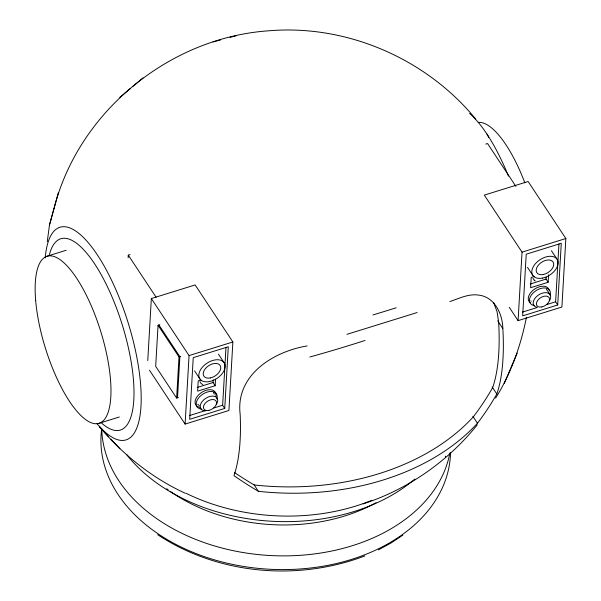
<?xml version="1.0" encoding="UTF-8"?>
<svg xmlns="http://www.w3.org/2000/svg" width="601" height="601" viewBox="0 0 601 601"><rect width="100%" height="100%" fill="white"/><g stroke="black" fill="none" stroke-linecap="round" stroke-linejoin="round"><path stroke-width="0.9" d="M128.126 257.791L128.276 255.147L130.049 254.599M147.763 360.577L151.339 298.547L195.152 284.942L232.872 341.977L228.921 410.483L185.108 424.088L149.461 370.178M159.806 324.72L158.055 325.269L155.682 366.37L176.641 398.057L178.392 397.509M176.641 398.057L179.008 356.956L158.055 325.269M177.513 397.787L179.887 356.678L158.927 324.991M185.108 424.088L189.06 355.582L151.339 298.547M200.862 380.057L198.232 380.876L197.639 391.146L215.166 385.707L213.07 382.536L213.227 379.734M215.166 385.707L215.541 379.163M224.736 408.417L228.297 346.762L193.244 357.648L189.691 419.303L224.736 408.417L222.64 405.247L225.984 347.325M518.085 320.649L522.036 252.142L484.316 195.107L528.129 181.494L565.849 238.529L561.897 307.036L518.085 320.649L509.302 307.366M534.717 276.34L531.209 277.429L530.615 287.706L548.142 282.26L546.046 279.089L546.151 277.226M548.142 282.26L548.57 274.785M557.713 304.97L561.274 243.315L526.221 254.208L522.667 315.863L557.713 304.97L555.617 301.8L558.96 243.886M526.461 317.238C520.782 345.628 511.045 373.514 495.607 398.14M47.261 241.692L49.477 224.999L53.902 208.825M54.007 208.615C78.491 111.756 169.324 37.653 268.76 30.794C346.717 24.213 426.041 58.575 475.571 118.908M49.477 224.999L58.357 192.681M307.156 345.921C273.342 351.547 235.322 375.054 240.16 414.314A194.423 64.217 72.7 0 1 235.269 471.522L233.947 475.669A195.776 52.332 43.7 0 0 258.385 491.31A228.733 162.022 3.3 0 0 477.449 423.254A195.776 143.782 -63.7 0 0 496.824 394.001L498.146 389.854A194.423 64.217 72.7 0 0 502.834 328.604C502.661 314.045 494.54 296.676 478.419 295.068C468.374 293.656 459.126 298.442 449.901 301.574M504.254 383.393L510.504 368.774M510.79 368.06L517.198 353.065M477.299 424.772C447.955 461.433 407.801 489.447 363.079 503.901M119.802 97.4L130.5 88.415M133.061 86.213L143.008 77.867M402.76 535.168L391.101 542.951L378.42 549.892M364.822 555.925C297.69 581.528 217.893 574.511 157.687 534.695M417.139 312.543L346.95 334.344M46.848 256.281L66.125 250.294M485.766 144.09L487.539 143.534L515.883 186.393M179.008 356.956L180.758 356.408M189.06 355.582L232.872 341.977M522.036 252.142L565.849 238.529M197.293 387.435L213.07 382.536M530.27 283.988L546.046 279.089M99.203 423.247L119.359 416.981M189.345 415.591L205.121 410.693M213.881 407.966L222.64 405.247M522.322 312.144L537.219 307.517M546.857 304.527L555.617 301.8M212.979 41.95L220.605 39.936M229.973 37.382L236.148 35.76M202.868 384.655L201.095 383.483L199.975 381.612M185.025 493.136C151.835 477.855 122.694 454.484 99.293 426.53L108.698 436.717M535.258 280.945L534.251 280.216M534.304 280.269L532.974 278.24M111.08 439.271L119.832 448.752M550.073 294.693L546.752 289.69A9.721 6.063 -33.5 0 0 546.339 289.231M551.41 250.7L556.902 258.993M527.513 267.392L533.004 275.686M497.688 320.829L502.834 328.604M492.166 386.961L496.824 394.001M472.859 416.32L477.449 423.254M218.433 354.139L223.925 362.441M128.276 255.147L156.102 297.225M194.544 370.832L200.028 379.133M253.802 484.376L258.385 491.31M493.549 302.423L497.035 311.521L498.642 322.271A194.423 64.217 72.7 0 1 492.632 387.66A195.776 143.782 -63.7 0 1 473.257 416.914A228.733 162.022 3.3 0 1 254.193 484.969A195.776 52.332 43.7 0 1 234.473 472.536M478.231 122.446A87.491 28.901 72.7 0 1 524.853 182.862M376.038 502.721A155.539 110.178 3.3 0 1 170.323 491.37M168.152 489.815A155.539 110.178 3.3 0 1 166.732 488.756M414.81 479.087A174.981 123.949 3.3 0 1 126.51 454.424M449.848 453.064A174.981 123.949 3.3 0 1 266.536 555.294A174.981 123.949 3.3 0 1 101.727 428.919M450.562 452.53A174.981 123.949 3.3 0 1 266.483 569.049A174.981 123.949 3.3 0 1 101.607 429.384M445.499 456.174A170.121 120.501 3.3 0 1 445.439 457.707M371.959 500.235A173.561 122.942 3.3 0 1 185.822 493.181M488.553 137.359A24.303 15.16 -33.5 0 0 486.953 134.113L484.774 130.898A111.335 36.774 72.7 0 0 469.606 113.446M486.983 134.166A111.335 36.774 72.7 0 1 508.431 176.07M49.425 254.614A100.187 33.093 72.7 0 1 122.491 325.599A100.187 33.093 72.7 0 1 100.863 422.428M45.218 257.867A111.32 36.766 72.7 0 1 95.95 252.796A111.32 36.766 72.7 0 1 141.19 397.464A111.32 36.766 72.7 0 1 97.054 423.652M365.017 340.466A238.199 39.456 -15.6 0 1 309.838 357.002M396.187 307.787A238.199 16.708 -15.6 0 1 372.943 314.954M534.605 305.563A11.652 7.272 -33.5 0 1 530.352 296.699A11.652 7.272 -33.5 0 1 543.379 287.969A11.652 7.272 -33.5 0 1 550.11 295.181M530.165 302.649A11.652 7.272 -33.5 0 1 534.995 288.811A11.652 7.272 -33.5 0 1 549.201 290.508M536.806 307.231A9.721 6.063 -33.5 0 1 534.642 298.787A9.721 6.063 -33.5 0 1 546.557 292.702A9.721 6.063 -33.5 0 1 549.532 300.74M531.239 301.281A9.721 6.063 -33.5 0 1 530.818 300.823M206.166 410.791A9.721 6.063 -33.5 0 1 200.839 403.699A9.721 6.063 -33.5 0 1 212.814 396.089A9.721 6.063 -33.5 0 1 216.555 404.188M213.363 392.678A9.721 6.063 -33.5 0 1 214.339 394.203M199.337 405.472A9.721 6.063 -33.5 0 1 197.842 404.27M201.741 409.108A11.652 7.272 -33.5 0 1 197.09 400.326A11.652 7.272 -33.5 0 1 210.282 391.476A11.652 7.272 -33.5 0 1 216.811 398.996M199.945 407.305A11.652 7.272 -33.5 0 1 196.046 398.38A11.652 7.272 -33.5 0 1 208.9 389.764A11.652 7.272 -33.5 0 1 215.842 396.645M542.448 278.105A14.582 9.098 -33.5 0 0 557.39 259.76A14.582 9.098 -33.5 0 0 535.018 264.162A14.582 9.098 -33.5 0 0 542.448 278.105M543.281 274.514A9.721 6.063 -33.5 0 0 553.243 262.284A9.721 6.063 -33.5 0 0 538.331 265.214A9.721 6.063 -33.5 0 0 543.281 274.514M541.824 306.953A7.295 4.545 -33.5 0 0 549.164 297.743A7.295 4.545 -33.5 0 0 537.94 300.087A7.295 4.545 -33.5 0 0 541.824 306.953M208.847 410.4A7.295 4.545 -33.5 0 0 216.187 401.19A7.295 4.545 -33.5 0 0 204.964 403.534A7.295 4.545 -33.5 0 0 208.847 410.4M209.471 381.552A14.582 9.098 -33.5 0 0 224.413 363.207A14.582 9.098 -33.5 0 0 202.041 367.602A14.582 9.098 -33.5 0 0 209.471 381.552M210.305 377.954A9.721 6.063 -33.5 0 0 220.266 365.731A9.721 6.063 -33.5 0 0 205.354 368.661A9.721 6.063 -33.5 0 0 210.305 377.954M35.677 300.628A87.491 28.901 72.7 0 0 97.182 423.69A87.491 28.901 72.7 0 0 86.221 294.971A87.491 28.901 72.7 0 0 35.677 300.628"/></g></svg>
